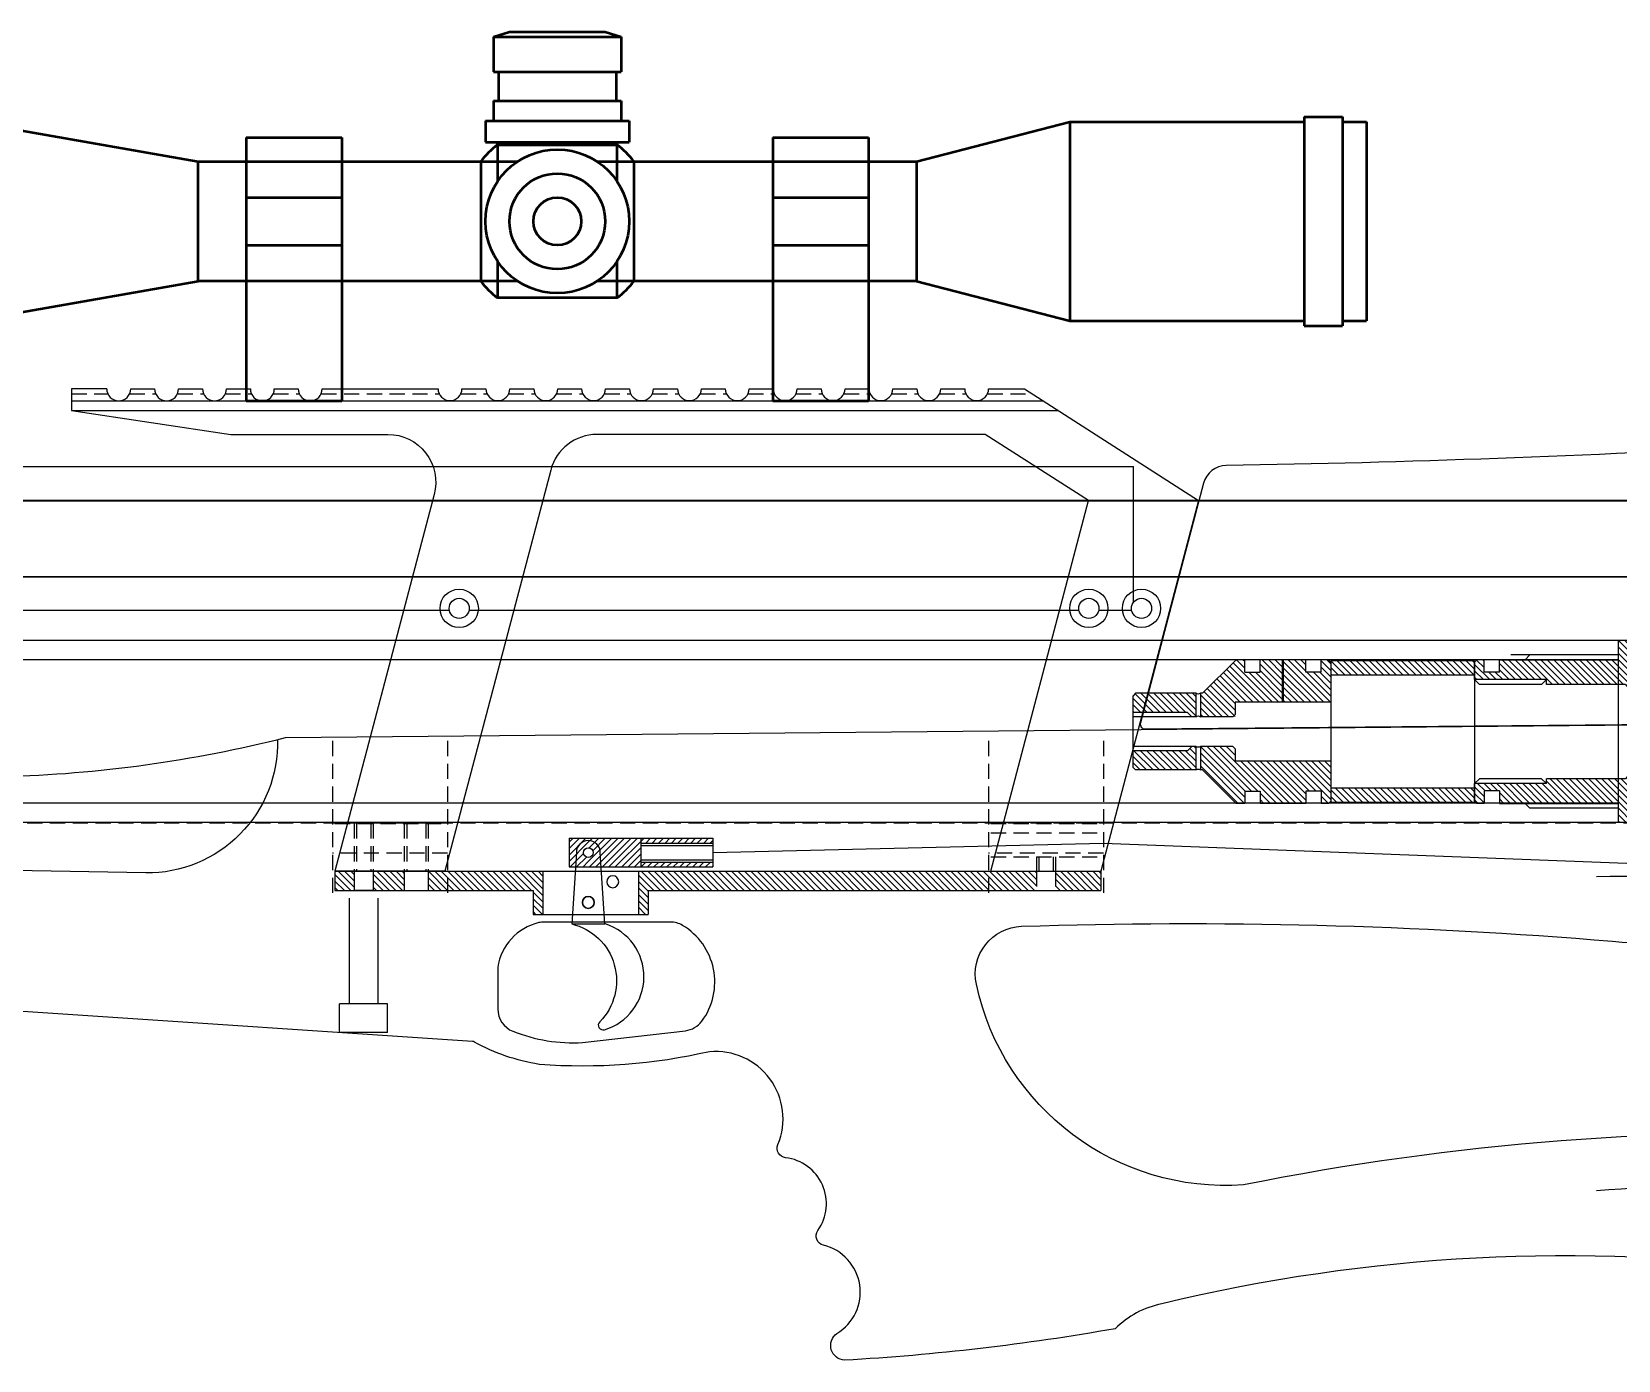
# Model space of a CAD drawing. Header units: millimetres. Extents: x 150 to 981, y 183 to 461.
# Drawn here: x 479.2 to 810.5, y 183.4 to 460.9 of the extents above; entities that cross this region are included whole.
import ezdxf

# ---------------------------------------------------------------- set-up
doc = ezdxf.new("R2010")
doc.units = ezdxf.units.MM
doc.linetypes.add('HIDDEN', pattern=[9.525, 6.35, -3.175])
doc.layers.add('图层2', color=108, linetype='Continuous')
pattern_1 = [(45, (309.1866, -1181.3546), (-0.6735192, 0.6735192), [])]

# ---------------------------------------------------------------- blocks, each defined once
blk = doc.blocks.new('fghghhhh')
at = {"layer": '图层2', "linetype": 'ByBlock'}
h = blk.add_hatch(dxfattribs=at)
h.set_pattern_fill('ANSI31', color=4, scale=0.3)
h.set_pattern_definition(pattern_1)
h.paths.add_polyline_path([(1647.86, -2710.7), (1647.86, -2708.7), (1643.86, -2708.7), (1643.86, -2714.7), (1647.86, -2714.7), (1647.86, -2712.7, -0.414214), (1646.86, -2711.7, -0.414214)])
h = blk.add_hatch(dxfattribs=at)
h.set_pattern_fill('ANSI31', color=4, scale=0.3)
h.set_pattern_definition(pattern_1)
h.paths.add_polyline_path([(1658.86, -2708.7), (1647.86, -2708.7), (1647.86, -2710.7, -0.414214), (1648.86, -2711.7, -0.414214), (1647.86, -2712.7), (1647.86, -2714.7), (1658.86, -2714.7)])
h.paths.add_polyline_path([(1673.86, -2708.7), (1658.86, -2708.7), (1658.86, -2709.7), (1673.86, -2709.7)])
h.paths.add_polyline_path([(1673.86, -2713.7), (1658.86, -2713.7), (1658.86, -2714.7), (1673.86, -2714.7)])
at = {"layer": '图层2', "color": 44, "linetype": 'ByBlock'}
for p, q in [((1643.86, -2708.7), (1673.86, -2708.7)), ((1643.86, -2708.7), (1643.86, -2714.7)), ((1658.86, -2708.7), (1658.86, -2714.7)), ((1658.86, -2709.7), (1673.86, -2709.7)), ((1658.86, -2710.2), (1673.86, -2710.2)), ((1673.86, -2708.7), (1673.86, -2714.7)), ((1658.86, -2713.2), (1673.86, -2713.2)), ((1658.86, -2713.7), (1673.86, -2713.7)), ((1643.86, -2714.7), (1673.86, -2714.7))]:
    blk.add_line(p, q, dxfattribs=at)
at = {"layer": '图层2', "color": 1, "linetype": 'ByBlock'}
blk.add_circle((1647.86, -2711.7), 1, dxfattribs=at)
blk = doc.blocks.new('fdggg')
at = {"layer": '图层2', "linetype": 'ByBlock'}
h = blk.add_hatch(dxfattribs=at)
h.set_pattern_fill('ANSI31', color=4, scale=0.3)
h.set_pattern_definition([(45, (-551.4656, -559.2974), (-0.6735192, 0.6735192), [])])
h.paths.add_polyline_path([(920.04, -2768.85), (836.96, -2768.85), (836.96, -2772.85), (918.04, -2772.85), (918.04, -2777.85), (920.04, -2777.85)])
h.paths.add_polyline_path([(832.96, -2768.85), (823.46, -2768.85), (823.46, -2772.85), (832.96, -2772.85)])
h.paths.add_polyline_path([(963.96, -2772.85), (963.96, -2768.85), (940.04, -2768.85), (940.04, -2777.85), (942.04, -2777.85), (942.04, -2772.85)])
h.paths.add_polyline_path([(979.46, -2768.85), (979.46, -2772.85), (983.46, -2772.85), (983.46, -2768.85)])
h.paths.add_polyline_path([(975.46, -2772.85), (975.46, -2768.85), (968.96, -2768.85), (968.96, -2772.85)])
at = {"layer": '图层2', "color": 6, "linetype": 'ByBlock'}
for p, q in [((983.46, -2768.85), (823.46, -2768.85)), ((823.46, -2768.85), (823.46, -2772.85)), ((920.04, -2768.85), (920.04, -2777.85)), ((940.04, -2768.85), (940.04, -2777.85)), ((983.46, -2768.85), (983.46, -2772.85)), ((918.04, -2772.85), (823.46, -2772.85)), ((918.04, -2772.85), (918.04, -2777.85)), ((983.46, -2772.85), (942.04, -2772.85)), ((942.04, -2772.85), (942.04, -2777.85)), ((942.04, -2777.85), (918.04, -2777.85))]:
    blk.add_line(p, q, dxfattribs=at)
at = {"layer": '图层2', "color": 1, "linetype": 'HIDDEN', "ltscale": 0.5}
for p, q in [((832.96, -2768.85), (832.96, -2772.85)), ((836.96, -2768.85), (836.96, -2772.85))]:
    blk.add_line(p, q, dxfattribs=at)
at = {"layer": '图层2', "color": 3, "linetype": 'ByBlock'}
for p, q in [((963.96, -2768.85), (963.96, -2772.85)), ((968.96, -2768.85), (968.96, -2772.85)), ((975.46, -2768.85), (975.46, -2772.85)), ((979.46, -2768.85), (979.46, -2772.85))]:
    blk.add_line(p, q, dxfattribs=at)
at = {"layer": '图层2', "color": 2, "linetype": 'ByBlock'}
for centre in [(925.43, -2771.03), (930.53, -2775.34)]:
    blk.add_circle(centre, 1.25, dxfattribs=at)
blk = doc.blocks.new('bfghhhjh')
at = {"layer": '图层2', "linetype": 'ByBlock'}
h = blk.add_hatch(dxfattribs=at)
h.set_pattern_fill('ANSI31', color=4, scale=0.3)
h.set_pattern_definition([(45, (7463.1873, 499.6404), (-0.6735192, 0.6735192), [])])
h.paths.add_polyline_path([(9570.69, -2077.62), (9587.21, -2077.62), (9587.21, -2076.62), (9602.21, -2076.62), (9602.21, -2072.97), (9601.71, -2072.47), (9600.21, -2072.47), (9600.21, -2075.07), (9597.01, -2075.07), (9597.01, -2072.47), (9572.21, -2072.47), (9572.21, -2068.47), (9564.71, -2068.47, 0.414214), (9562.21, -2070.97), (9562.21, -2077.57), (9552.01, -2077.57), (9552.01, -2079.07), (9549.81, -2079.07), (9549.81, -2077.57), (9547.81, -2077.57), (9547.81, -2084.87), (9567.43, -2084.87, -0.128583)])
h.paths.add_polyline_path([(9534.71, -2077.57), (9534.21, -2078.07), (9534.21, -2083.47), (9541.61, -2083.47), (9541.61, -2085.95), (9543.61, -2085.95), (9543.61, -2077.57), (9541.61, -2077.57), (9541.61, -2079.07), (9539.41, -2079.07), (9539.41, -2077.57)])
edge = h.paths.add_edge_path()
edge.add_line((9568.42, -2099.47), (9569.21, -2099.47))
edge.add_line((9569.21, -2099.47), (9569.21, -2106.47))
edge.add_line((9569.21, -2106.47), (9572.21, -2106.47))
edge.add_line((9572.21, -2106.47), (9572.21, -2102.47))
edge.add_line((9572.21, -2102.47), (9597.01, -2102.47))
edge.add_line((9597.01, -2102.47), (9597.01, -2099.87))
edge.add_line((9597.01, -2099.87), (9600.21, -2099.87))
edge.add_line((9600.21, -2099.87), (9600.21, -2102.47))
edge.add_line((9600.21, -2102.47), (9601.71, -2102.47))
edge.add_line((9601.71, -2102.47), (9602.21, -2101.97))
edge.add_line((9602.21, -2101.97), (9602.21, -2098.32))
edge.add_line((9602.21, -2098.32), (9587.21, -2098.32))
edge.add_line((9587.21, -2098.32), (9587.21, -2097.32))
edge.add_line((9587.21, -2097.32), (9570.69, -2097.32))
edge.add_arc((9582.92, -2087.47), 15.71, 215.2351, 218.8362, ccw=False)
edge.add_line((9570.09, -2096.53), (9568.42, -2099.47))
edge = h.paths.add_edge_path()
edge.add_line((9569.06, -2094.85), (9567.64, -2099.47))
edge.add_line((9567.64, -2099.47), (9568.07, -2099.47))
edge.add_line((9568.07, -2099.47), (9569.9, -2096.25))
edge.add_arc((9582.92, -2087.47), 15.71, 208.0517, 214.021, ccw=False)
edge = h.paths.add_edge_path()
edge.add_line((9567.43, -2099.47), (9568.93, -2094.6))
edge.add_arc((9582.92, -2087.47), 15.71, 189.5279, 207.0143, ccw=False)
edge.add_line((9567.43, -2090.07), (9543.61, -2090.07))
edge.add_line((9543.61, -2090.07), (9543.61, -2088.99))
edge.add_line((9543.61, -2088.99), (9541.61, -2088.99))
edge.add_line((9541.61, -2088.99), (9541.61, -2091.47))
edge.add_line((9541.61, -2091.47), (9534.21, -2091.47))
edge.add_line((9534.21, -2091.47), (9534.21, -2097.37))
edge.add_line((9534.21, -2097.37), (9539.41, -2097.37))
edge.add_line((9539.41, -2097.37), (9539.41, -2095.87))
edge.add_line((9539.41, -2095.87), (9541.61, -2095.87))
edge.add_line((9541.61, -2095.87), (9541.61, -2097.37))
edge.add_line((9541.61, -2097.37), (9549.81, -2097.37))
edge.add_line((9549.81, -2097.37), (9549.81, -2095.87))
edge.add_line((9549.81, -2095.87), (9552.01, -2095.87))
edge.add_line((9552.01, -2095.87), (9552.01, -2097.37))
edge.add_line((9552.01, -2097.37), (9562.21, -2097.37))
edge.add_line((9562.21, -2097.37), (9562.21, -2103.97))
edge.add_arc((9564.71, -2103.97), 2.5, 180, 270)
edge.add_line((9564.71, -2106.47), (9565.21, -2106.47))
edge.add_line((9565.21, -2106.47), (9565.21, -2099.47))
edge.add_line((9565.21, -2099.47), (9567.43, -2099.47))
at = {"layer": '图层2', "color": 2, "linetype": 'ByBlock'}
for p, q in [((9564.71, -2068.47), (9572.21, -2068.47)), ((9572.21, -2068.47), (9572.21, -2072.62)), ((9562.21, -2070.97), (9562.21, -2077.62)), ((9597.01, -2072.47), (9572.21, -2072.47)), ((9574.71, -2072.62), (9574.71, -2072.62)), ((9596.21, -2072.47), (9596.21, -2072.47)), ((9597.01, -2075.07), (9597.01, -2072.47)), ((9600.21, -2072.47), (9601.71, -2072.47)), ((9600.21, -2075.07), (9600.21, -2072.47)), ((9601.71, -2072.47), (9602.21, -2072.97)), ((9602.21, -2076.62), (9602.21, -2072.97)), ((9587.21, -2076.62), (9602.21, -2076.62)), ((9587.21, -2077.62), (9587.21, -2076.62)), ((9597.01, -2075.07), (9600.21, -2075.07)), ((9602.21, -2076.62), (9602.21, -2098.32)), ((9534.21, -2078.07), (9534.71, -2077.57)), ((9534.21, -2078.07), (9534.21, -2096.87)), ((9534.71, -2077.57), (9539.41, -2077.57)), ((9539.41, -2077.57), (9539.41, -2079.07)), ((9539.41, -2079.07), (9541.61, -2079.07)), ((9541.61, -2077.57), (9541.61, -2079.07)), ((9541.61, -2077.57), (9543.61, -2077.57)), ((9543.61, -2077.57), (9543.61, -2085.95)), ((9547.81, -2077.57), (9547.81, -2084.87)), ((9547.81, -2077.57), (9549.81, -2077.57)), ((9549.81, -2077.57), (9549.81, -2079.07)), ((9552.01, -2079.07), (9549.81, -2079.07)), ((9552.01, -2077.57), (9562.21, -2077.57)), ((9552.01, -2077.57), (9552.01, -2079.07)), ((9570.69, -2077.62), (9587.21, -2077.62)), ((9534.21, -2083.47), (9541.61, -2083.47)), ((9541.61, -2083.47), (9541.61, -2085.95)), ((9541.61, -2085.95), (9543.61, -2085.95)), ((9547.81, -2084.87), (9567.43, -2084.87)), ((9541.61, -2088.99), (9541.61, -2091.47)), ((9541.61, -2088.99), (9543.61, -2088.99)), ((9543.61, -2088.99), (9543.61, -2090.07)), ((9543.61, -2090.07), (9567.43, -2090.07)), ((9534.21, -2091.47), (9541.61, -2091.47)), ((9534.21, -2096.87), (9534.71, -2097.37)), ((9534.71, -2097.37), (9539.41, -2097.37)), ((9539.41, -2097.37), (9539.41, -2095.87)), ((9539.41, -2095.87), (9541.61, -2095.87)), ((9541.61, -2097.37), (9541.61, -2095.87)), ((9541.61, -2097.37), (9549.81, -2097.37)), ((9549.81, -2097.37), (9549.81, -2095.87)), ((9552.01, -2095.87), (9549.81, -2095.87)), ((9552.01, -2097.37), (9552.01, -2095.87)), ((9552.01, -2097.37), (9562.21, -2097.37)), ((9562.21, -2097.32), (9562.21, -2103.97)), ((9570.69, -2097.32), (9587.21, -2097.32)), ((9587.21, -2098.32), (9587.21, -2097.32)), ((9565.21, -2099.47), (9565.21, -2106.47)), ((9565.21, -2099.47), (9569.21, -2099.47)), ((9569.21, -2099.47), (9569.21, -2106.47)), ((9587.21, -2098.32), (9602.21, -2098.32)), ((9587.21, -2098.32), (9587.21, -2098.32)), ((9597.01, -2099.87), (9600.21, -2099.87)), ((9597.01, -2099.87), (9597.01, -2102.47)), ((9600.21, -2099.87), (9600.21, -2102.47)), ((9602.21, -2101.97), (9602.21, -2098.32)), ((9602.21, -2098.32), (9602.21, -2098.32)), ((9572.21, -2102.32), (9572.21, -2106.47)), ((9597.01, -2102.47), (9572.21, -2102.47)), ((9596.21, -2102.47), (9596.21, -2102.47)), ((9600.21, -2102.47), (9601.71, -2102.47)), ((9601.71, -2102.47), (9602.21, -2101.97)), ((9564.71, -2106.47), (9565.21, -2106.47)), ((9569.21, -2106.47), (9572.21, -2106.47))]:
    blk.add_line(p, q, dxfattribs=at)
at = {"layer": '图层2', "color": 4, "linetype": 'ByBlock'}
for p, q in [((9572.21, -2071.47), (9590.64, -2071.47)), ((9591.64, -2072.47), (9590.64, -2071.47)), ((9587.21, -2076.62), (9588.21, -2077.62)), ((9602.21, -2076.62), (9601.21, -2077.62)), ((9588.21, -2077.62), (9601.21, -2077.62)), ((9534.21, -2084.47), (9541.61, -2084.47)), ((9534.21, -2090.47), (9541.61, -2090.47)), ((9587.21, -2098.32), (9588.21, -2097.32)), ((9588.21, -2097.32), (9601.21, -2097.32)), ((9602.21, -2098.32), (9601.21, -2097.32)), ((9565.21, -2099.47), (9565.51, -2099.77)), ((9565.51, -2099.77), (9565.51, -2106.17)), ((9568.91, -2099.77), (9569.21, -2099.47)), ((9568.91, -2099.77), (9568.91, -2106.17)), ((9572.21, -2103.47), (9590.64, -2103.47)), ((9591.64, -2102.47), (9590.64, -2103.47)), ((9565.21, -2106.47), (9565.51, -2106.17)), ((9569.21, -2106.47), (9568.91, -2106.17))]:
    blk.add_line(p, q, dxfattribs=at)
at = {"layer": '图层2', "color": 3, "linetype": 'ByBlock'}
for p, q in [((9567.43, -2099.47), (9568.93, -2094.6)), ((9567.64, -2099.47), (9569.06, -2094.85))]:
    blk.add_line(p, q, dxfattribs=at)
at = {"layer": '图层2', "color": 6, "linetype": 'ByBlock'}
for p, q in [((9565.21, -2106.47), (9565.21, -2106.47)), ((9569.21, -2106.47), (9569.21, -2106.47))]:
    blk.add_line(p, q, dxfattribs=at)
at = {"layer": '图层2', "color": 2, "linetype": 'ByBlock'}
for centre, radius, start, end in [((9564.71, -2070.97), 2.5, 90, 180), ((9582.92, -2087.47), 15.71, 141.1638, 170.4721), ((9582.92, -2087.47), 15.71, 189.5279, 218.8362), ((9564.71, -2103.97), 2.5, 180, 270)]:
    blk.add_arc(centre, radius, start, end, dxfattribs=at)
at = {"layer": '图层2', "color": 6, "linetype": 'ByBlock'}
blk.add_arc((9545.71, -2073.21), 4.83, 244.2473, 295.7527, dxfattribs=at)
blk = doc.blocks.new('fdgrttry')
at = {"layer": '图层2', "linetype": 'ByBlock'}
h = blk.add_hatch(dxfattribs=at)
h.set_pattern_fill('ANSI31', color=4, scale=0.3)
h.set_pattern_definition([(45, (7077.9515, -1226.9069), (-0.6735192, 0.6735192), [])])
h.paths.add_polyline_path([(9653.07, -1908.09), (9623.07, -1908.09), (9623.07, -1911.09), (9653.07, -1911.09)])
h.paths.add_polyline_path([(9653.07, -1934.69), (9623.07, -1934.69), (9623.07, -1937.69), (9653.07, -1937.69)])
at = {"layer": '图层2', "color": 6, "linetype": 'ByBlock'}
for p, q in [((9623.07, -1908.09), (9653.07, -1908.09)), ((9623.07, -1908.09), (9623.07, -1937.69)), ((9653.07, -1908.09), (9653.07, -1937.69)), ((9623.07, -1911.09), (9653.07, -1911.09)), ((9623.07, -1934.69), (9653.07, -1934.69)), ((9623.07, -1937.69), (9653.07, -1937.69))]:
    blk.add_line(p, q, dxfattribs=at)
blk = doc.blocks.new('gfhjjj')
at = {"layer": '图层2', "linetype": 'ByBlock'}
h = blk.add_hatch(dxfattribs=at)
h.set_pattern_fill('ANSI31', color=4, scale=0.3)
h.set_pattern_definition([(45, (7265.2885, 545.2645), (-0.6735192, 0.6735192), [])])
h.paths.add_polyline_path([(9608.71, -2026.84), (9603.96, -2026.84), (9603.96, -2029.44), (9600.76, -2029.44), (9600.76, -2026.84), (9599.26, -2026.84), (9598.76, -2027.34), (9598.76, -2035.69), (9608.71, -2035.69)])
h.paths.add_polyline_path([(9618.56, -2026.84), (9616.76, -2026.84), (9616.76, -2029.44), (9613.56, -2029.44), (9613.56, -2026.84), (9608.91, -2026.84), (9608.91, -2035.69), (9618.76, -2035.69), (9618.76, -2038.74), (9626, -2038.74), (9626, -2033.84), (9625.56, -2033.84)])
h.paths.add_polyline_path([(9626, -2044.94), (9618.76, -2044.94), (9618.76, -2047.99), (9598.76, -2047.99), (9598.76, -2056.34), (9599.26, -2056.84), (9600.76, -2056.84), (9600.76, -2054.24), (9603.96, -2054.24), (9603.96, -2056.84), (9613.56, -2056.84), (9613.56, -2054.24), (9616.76, -2054.24), (9616.76, -2056.84), (9618.56, -2056.84), (9625.56, -2049.84), (9626, -2049.84)])
h.paths.add_polyline_path([(9627, -2044.94), (9627, -2049.84), (9639.55, -2049.84), (9640.05, -2049.34), (9640.05, -2045.84), (9628.73, -2045.84), (9627.83, -2044.94)])
h.paths.add_polyline_path([(9627, -2033.84), (9627, -2038.74), (9627.83, -2038.74), (9628.73, -2037.84), (9640.05, -2037.84), (9640.05, -2034.34), (9639.55, -2033.84)])
at = {"layer": '图层2', "color": 6, "linetype": 'ByBlock'}
for p, q in [((9598.76, -2027.34), (9599.26, -2026.84)), ((9598.76, -2027.34), (9598.76, -2056.34)), ((9599.26, -2026.84), (9600.76, -2026.84)), ((9600.76, -2029.44), (9600.76, -2026.84)), ((9603.96, -2026.84), (9613.56, -2026.84)), ((9603.96, -2029.44), (9603.96, -2026.84)), ((9608.71, -2026.84), (9608.71, -2035.69)), ((9608.91, -2026.84), (9608.91, -2035.69)), ((9613.56, -2029.44), (9613.56, -2026.84)), ((9616.76, -2026.84), (9618.56, -2026.84)), ((9616.76, -2029.44), (9616.76, -2026.84)), ((9618.56, -2026.84), (9625.56, -2033.84)), ((9600.76, -2029.44), (9603.96, -2029.44)), ((9616.76, -2029.44), (9613.56, -2029.44)), ((9625.56, -2033.84), (9626, -2033.84)), ((9626, -2033.84), (9626, -2038.74)), ((9627, -2033.84), (9639.55, -2033.84)), ((9627, -2033.84), (9627, -2038.74)), ((9639.55, -2033.84), (9640.05, -2034.34)), ((9640.05, -2049.34), (9640.05, -2034.34)), ((9598.76, -2035.69), (9618.76, -2035.69)), ((9618.76, -2035.69), (9618.76, -2038.24)), ((9619.26, -2038.74), (9618.76, -2038.24)), ((9619.26, -2038.74), (9626, -2038.74)), ((9627, -2038.74), (9627.73, -2038.74)), ((9627.73, -2038.74), (9640.05, -2038.74)), ((9627.73, -2038.84), (9627.73, -2038.84)), ((9618.76, -2045.44), (9619.26, -2044.94)), ((9618.76, -2045.44), (9618.76, -2047.99)), ((9619.26, -2044.94), (9626, -2044.94)), ((9626, -2044.94), (9626, -2049.84)), ((9627, -2044.94), (9627.23, -2044.94)), ((9627, -2044.94), (9627, -2049.84)), ((9627.23, -2044.94), (9640.05, -2044.94)), ((9627.73, -2045.44), (9627.73, -2045.44)), ((9598.76, -2047.99), (9618.76, -2047.99)), ((9618.56, -2056.84), (9625.56, -2049.84)), ((9625.56, -2049.84), (9626, -2049.84)), ((9627, -2049.84), (9639.55, -2049.84)), ((9639.55, -2049.84), (9640.05, -2049.34)), ((9600.76, -2054.24), (9603.96, -2054.24)), ((9600.76, -2054.24), (9600.76, -2056.84)), ((9603.96, -2054.24), (9603.96, -2056.84)), ((9616.76, -2054.24), (9613.56, -2054.24)), ((9613.56, -2054.24), (9613.56, -2056.84)), ((9616.76, -2054.24), (9616.76, -2056.84)), ((9599.26, -2056.84), (9598.76, -2056.34)), ((9599.26, -2056.84), (9600.76, -2056.84)), ((9603.96, -2056.84), (9613.56, -2056.84)), ((9616.76, -2056.84), (9618.56, -2056.84))]:
    blk.add_line(p, q, dxfattribs=at)
at = {"layer": '图层2', "color": 4, "linetype": 'ByBlock'}
for p, q in [((9627.83, -2038.74), (9628.73, -2037.84)), ((9628.73, -2037.84), (9640.05, -2037.84)), ((9627.83, -2044.94), (9628.73, -2045.84)), ((9628.73, -2045.84), (9640.05, -2045.84))]:
    blk.add_line(p, q, dxfattribs=at)
at = {"layer": '图层2', "color": 3, "linetype": 'ByBlock'}
for centre, start, end in [((9626.5, -2033.21), 231.5784, 308.4216), ((9626.5, -2039.37), 51.5784, 128.4216), ((9626.5, -2044.31), 231.5784, 308.4216), ((9626.5, -2050.47), 51.5784, 128.4216)]:
    blk.add_arc(centre, 0.805, start, end, dxfattribs=at)

msp = doc.modelspace()

# ---------------------------------------------------------------- linework, layer by layer
at = {"color": 1, "lineweight": 50}
for p, q in [((575.628, 459.793), (578.928, 460.893)), ((578.928, 460.893), (598.928, 460.893)), ((598.928, 460.893), (602.228, 459.793)), ((575.628, 459.793), (602.228, 459.793)), ((575.628, 459.793), (575.628, 452.493)), ((602.228, 459.793), (602.228, 452.493)), ((575.628, 452.493), (602.228, 452.493)), ((576.628, 452.493), (576.628, 446.493)), ((601.228, 452.493), (601.228, 446.493)), ((449.928, 444.993), (513.928, 433.793)), ((575.628, 446.493), (602.228, 446.493)), ((575.628, 446.493), (575.628, 442.293)), ((602.228, 446.493), (602.228, 442.293)), ((573.928, 442.293), (603.928, 442.293)), ((573.928, 442.293), (573.928, 437.793)), ((603.928, 442.293), (603.928, 437.793)), ((663.928, 433.793), (695.928, 442.093)), ((695.928, 442.093), (744.928, 442.093)), ((695.928, 442.093), (695.928, 400.493)), ((744.928, 443.093), (744.928, 399.493)), ((744.928, 443.093), (752.928, 443.093)), ((752.928, 443.093), (752.928, 399.493)), ((752.928, 442.093), (757.928, 442.093)), ((757.928, 442.093), (757.928, 400.493)), ((523.928, 438.793), (523.928, 383.793)), ((523.928, 438.793), (543.928, 438.793)), ((543.928, 438.793), (543.928, 383.793)), ((573.928, 437.793), (603.928, 437.793)), ((576.434, 437.293), (576.434, 437.793)), ((601.421, 437.293), (601.421, 437.793)), ((633.928, 438.793), (633.928, 383.793)), ((633.928, 438.793), (653.928, 438.793)), ((653.928, 438.793), (653.928, 383.793)), ((576.434, 437.293), (601.421, 437.293)), ((576.434, 437.293), (576.434, 429.594)), ((601.421, 429.594), (601.421, 437.293)), ((513.928, 433.793), (580.636, 433.793)), ((513.928, 408.793), (513.928, 433.793)), ((572.933, 433.793), (572.928, 408.799)), ((597.219, 433.793), (663.928, 433.793)), ((604.927, 433.793), (604.923, 408.793)), ((663.928, 433.793), (663.928, 408.793)), ((523.928, 426.293), (543.928, 426.293)), ((633.928, 426.293), (653.928, 426.293)), ((523.928, 416.293), (543.928, 416.293)), ((633.928, 416.293), (653.928, 416.293)), ((576.434, 412.992), (576.434, 405.293)), ((601.421, 405.293), (601.421, 412.992)), ((449.928, 397.593), (513.928, 408.793)), ((580.636, 408.793), (513.928, 408.793)), ((663.928, 408.793), (597.219, 408.793)), ((663.928, 408.793), (695.928, 400.493)), ((601.421, 405.293), (576.434, 405.293)), ((695.928, 400.493), (744.928, 400.493)), ((744.928, 399.493), (752.928, 399.493)), ((752.928, 400.493), (757.928, 400.493))]:
    msp.add_line(p, q, dxfattribs=at)
at = {"color": 2, "lineweight": 50}
for p, q in [((523.928, 383.793), (543.928, 383.793)), ((633.928, 383.793), (653.928, 383.793))]:
    msp.add_line(p, q, dxfattribs=at)
at = {"color": 4, "linetype": 'ByBlock'}
msp.add_line((621.399, 289.45), (702.964, 291.422), dxfattribs=at)
at = {"color": 3, "linetype": 'ByBlock'}
msp.add_line((702.964, 291.422), (891.655, 284.152), dxfattribs=at)
at = {"color": 6, "linetype": 'ByBlock'}
msp.add_line((591.956, 274.546), (598.842, 274.546), dxfattribs=at)
for points in [[(494.821, 386.293), (487.464, 386.293), (487.464, 381.793), (520.748, 376.793), (553.524, 376.793, -0.4918281), (563.194, 364.246), (542.464, 285.546)], [(679.464, 285.546), (699.859, 362.971), (678.306, 376.793), (597.206, 376.793, 0.3406371), (587.536, 369.34), (565.464, 285.546)], [(598.842, 274.546), (597.899, 289.45, 1), (592.899, 289.45), (591.956, 274.546, -0.5841455), (597.77, 254.12, 0.7764343), (598.767, 252.459, 0.7381173), (598.968, 274.546)]]:
    msp.add_lwpolyline(points, format="xyb", dxfattribs=at)
msp.add_lwpolyline([(679.005, 386.293), (686.493, 386.293), (722.859, 362.971), (702.464, 285.546)], dxfattribs=at)
at = {"color": 4}
msp.add_lwpolyline([(850.506, 317.579, 0.0254167), (847.207, 369.967, 0.397577), (841.956, 374.392, -0.0102464), (728.638, 370.3, 0.3362897), (723.881, 366.574), (710.698, 316.526, 0.4947504), (711.675, 315.271), (849.516, 316.567, 0.4149967)], format="xyb", close=True, dxfattribs=at)
at = {"color": 1}
for points in [[(473.204, 305.33, 0.0550537), (532.122, 313.483), (956.571, 317.474, -0.4253641)], [(847.037, 202.038, 0.0930164), (715.188, 195.202, 0.1499656), (705.424, 189.998, -0.0290994), (648.958, 183.421, -0.7084509), (647.3, 189.02, 0.6713613), (644.501, 207.442, -0.5308055), (643.342, 210.545, 0.5704397), (636.6, 225.72, -0.4980994), (634.984, 228.473, 0.5643247), (620.724, 247.869, -0.0757456), (585.215, 245.206, -0.0206094), (585.133, 245.216, -0.0872352), (571.619, 249.887, 0.110525), (571.2, 250.011), (308.201, 267.533, -0.4982904)]]:
    msp.add_lwpolyline(points, format="xyb", dxfattribs=at)
at = {"color": 2}
for points in [[(530.518, 313.083, -0.4232563), (502.979, 285.194), (309.002, 288.617)], [(805.957, 218.909, -0.0502303), (888.714, 216.619, 0.1391747), (915.86, 222.436, 0.0625044), (917.898, 223.868, 0.3709696), (920.63, 245.975, 0.0298229), (916.995, 251.671, 0.1424195), (894.942, 268.79, 0.1023055), (805.957, 284.364)]]:
    msp.add_lwpolyline(points, format="xyb", dxfattribs=at)
at = {"color": 1}
for points in [[(585.061, 274.817, 0.308124), (576.488, 265.489), (576.488, 256.786, 0.3079121), (579.652, 252.135, 0.1075431), (594.19, 249.763), (615.668, 252.249, 0.2077142), (619.115, 254.244, 0.4435532), (615.09, 274.244, 0.1351288), (612.531, 274.949), (586.2, 274.949, 0.057508)], [(865.581, 230.247, 0.0614127), (732.251, 220.039, -0.3728501), (676.434, 261.955, -0.4681553), (685.885, 274.063, -0.0288088), (809.317, 270.942, -0.0903096), (871.035, 254.776, -0.887922)]]:
    msp.add_lwpolyline(points, format="xyb", close=True, dxfattribs=at)
at = {"color": 1, "lineweight": 50}
for radius in [15, 10, 5]:
    msp.add_circle((588.928, 421.293), radius, dxfattribs=at)
for start, end in [(127.98449, 142.01551), (37.98449, 52.01551), (217.98449, 232.01551), (307.98449, 322.01551)]:
    msp.add_arc((588.928, 421.293), 20.3, start, end, dxfattribs=at)
at = {"layer": '图层2', "color": 3, "linetype": 'HIDDEN', "ltscale": 0.5}
for p, q in [((487.464, 385.293), (495.03, 385.293)), ((499.612, 385.293), (505.03, 385.293)), ((509.612, 385.293), (515.03, 385.293)), ((519.612, 385.293), (525.03, 385.293)), ((529.612, 385.293), (535.03, 385.293)), ((539.612, 385.293), (564.236, 385.293)), ((568.776, 385.293), (574.236, 385.293)), ((578.776, 385.293), (584.236, 385.293)), ((588.776, 385.293), (594.236, 385.293)), ((598.776, 385.293), (604.236, 385.293)), ((608.776, 385.293), (614.236, 385.293)), ((618.776, 385.293), (624.236, 385.293)), ((628.776, 385.293), (634.236, 385.293)), ((638.776, 385.293), (644.236, 385.293)), ((648.776, 385.293), (654.236, 385.293)), ((658.776, 385.293), (664.236, 385.293)), ((668.776, 385.293), (674.236, 385.293)), ((678.776, 385.293), (688.053, 385.293))]:
    msp.add_line(p, q, dxfattribs=at)
at = {"layer": '图层2', "color": 6, "linetype": 'ByBlock'}
for p, q in [((499.821, 386.293), (504.821, 386.293)), ((509.821, 386.293), (514.821, 386.293)), ((519.821, 386.293), (524.821, 386.293)), ((529.821, 386.293), (534.821, 386.293)), ((539.821, 386.293), (564.006, 386.293)), ((569.005, 386.293), (574.006, 386.293)), ((579.005, 386.293), (584.006, 386.293)), ((589.005, 386.293), (594.006, 386.293)), ((599.005, 386.293), (604.006, 386.293)), ((609.005, 386.293), (614.006, 386.293)), ((619.005, 386.293), (624.006, 386.293)), ((629.005, 386.293), (634.006, 386.293)), ((639.005, 386.293), (644.006, 386.293)), ((649.005, 386.293), (654.006, 386.293)), ((659.005, 386.293), (664.006, 386.293)), ((669.005, 386.293), (674.006, 386.293)), ((487.464, 383.793), (567.464, 383.793)), ((487.464, 381.793), (567.464, 381.793)), ((567.464, 383.793), (690.391, 383.793)), ((567.464, 381.793), (693.51, 381.793)), ((565.464, 285.546), (542.464, 285.546)), ((679.464, 285.546), (702.464, 285.546))]:
    msp.add_line(p, q, dxfattribs=at)
at = {"layer": '图层2', "color": 2, "linetype": 'ByBlock'}
for p, q in [((153.891, 370.065), (709.246, 370.065)), ((709.246, 341.716), (709.246, 370.065)), ((831.202, 362.971), (276.823, 362.971)), ((831.202, 346.971), (276.823, 346.971)), ((153.891, 340.065), (566.366, 340.065)), ((570.491, 340.065), (697.866, 340.065)), ((701.991, 340.065), (708.866, 340.065)), ((810.482, 333.74), (303.758, 333.74)), ((810.482, 333.74), (810.482, 295.74)), ((810.482, 329.74), (303.758, 329.74)), ((810.482, 330.74), (788.072, 330.74)), ((810.482, 299.74), (303.758, 299.74)), ((810.482, 295.74), (303.758, 295.734)), ((545.464, 279.908), (545.464, 257.859)), ((551.464, 279.908), (551.464, 257.859)), ((543.458, 251.859), (543.458, 257.859)), ((553.458, 257.859), (543.458, 257.859)), ((553.458, 251.859), (553.458, 257.859)), ((553.458, 251.859), (543.458, 251.859))]:
    msp.add_line(p, q, dxfattribs=at)
at = {"layer": '图层2', "color": 3, "linetype": 'ByBlock'}
for p, q in [((832.217, 362.871), (286.823, 362.871)), ((832.217, 347.071), (286.823, 347.071)), ((550.464, 281.546), (546.464, 281.546))]:
    msp.add_line(p, q, dxfattribs=at)
at = {"layer": '图层2', "color": 1, "linetype": 'HIDDEN', "ltscale": 0.5}
for p, q in [((541.964, 312.783), (541.964, 279.908)), ((565.964, 312.783), (565.964, 279.908)), ((678.964, 312.783), (678.964, 279.908)), ((702.964, 312.783), (702.964, 279.908)), ((819.517, 295.583), (395.826, 295.583)), ((542.464, 295.546), (565.464, 295.546)), ((546.464, 295.546), (546.464, 285.546)), ((546.964, 295.546), (546.964, 285.546)), ((549.964, 295.546), (549.964, 285.546)), ((550.464, 295.546), (550.464, 285.546)), ((556.964, 295.546), (556.964, 285.546)), ((557.464, 295.546), (557.464, 285.546)), ((561.464, 295.546), (561.464, 285.546)), ((561.964, 295.546), (561.964, 285.546)), ((679.464, 295.546), (702.464, 295.546)), ((679.464, 293.546), (702.464, 293.546)), ((565.964, 289.297), (541.964, 289.297)), ((702.964, 289.297), (678.964, 289.297)), ((679.464, 288.546), (702.464, 288.546)), ((688.964, 288.546), (688.964, 285.546)), ((689.464, 288.546), (689.464, 285.546)), ((692.464, 288.546), (692.464, 285.546)), ((692.964, 288.546), (692.964, 285.546))]:
    msp.add_line(p, q, dxfattribs=at)
at = {"layer": '图层2', "color": 2, "linetype": 'ByBlock'}
for centre, radius in [((568.429, 340.459), 4), ((568.429, 340.459), 2.1), ((699.929, 340.459), 4), ((699.929, 340.459), 2.1), ((710.929, 340.459), 4), ((710.929, 340.459), 2.1)]:
    msp.add_circle(centre, radius, dxfattribs=at)
at = {"layer": '图层2', "color": 1, "linetype": 'ByBlock'}
for centre, radius in [((595.399, 289.45), 1), ((595.399, 279.05), 1.25)]:
    msp.add_circle(centre, radius, dxfattribs=at)
at = {"layer": '图层2', "color": 2, "linetype": 'ByBlock'}
for centre, start, end in [((497.321, 386.293), 180, 0), ((507.321, 386.293), 180, 0), ((517.321, 386.293), 180, 0), ((527.321, 386.293), 180, 0), ((537.321, 386.293), 180, 0), ((566.506, 386.341), 181.10492, 358.89508), ((576.506, 386.341), 181.10492, 358.89508), ((586.506, 386.341), 181.10492, 358.89508), ((596.506, 386.341), 181.10492, 358.89508), ((606.506, 386.341), 181.10492, 358.89508), ((616.506, 386.341), 181.10492, 358.89508), ((626.506, 386.341), 181.10492, 358.89508), ((636.506, 386.341), 181.10492, 358.89508), ((646.506, 386.341), 181.10492, 358.89508), ((656.506, 386.341), 181.10492, 358.89508), ((666.506, 386.341), 181.10492, 358.89508), ((676.506, 386.341), 181.10492, 358.89508)]:
    msp.add_arc(centre, 2.5, start, end, dxfattribs=at)

# ---------------------------------------------------------------- block references
at = {"layer": '图层2', "color": 2, "linetype": 'ByBlock', "extrusion": (0, 0, -1), "zscale": -1}
for name, p in [('bfghhhjh', (-10382.697, 2402.206)), ('gfhjjj', (-10349.243, 2356.555)), ('fdgrttry', (-10403.557, 2237.608))]:
    msp.add_blockref(name, p, dxfattribs=at)
at = {"layer": '图层2', "color": 6, "linetype": 'ByBlock'}
msp.add_blockref('fghghhhh', (-1052.462, 3001.152), dxfattribs=at)
at = {"layer": '图层2', "color": 6, "linetype": 'ByBlock', "extrusion": (0, 0, -1), "zscale": -1}
msp.add_blockref('fdggg', (-1525.927, 3054.392), dxfattribs=at)

doc.saveas('drawing.dxf')
